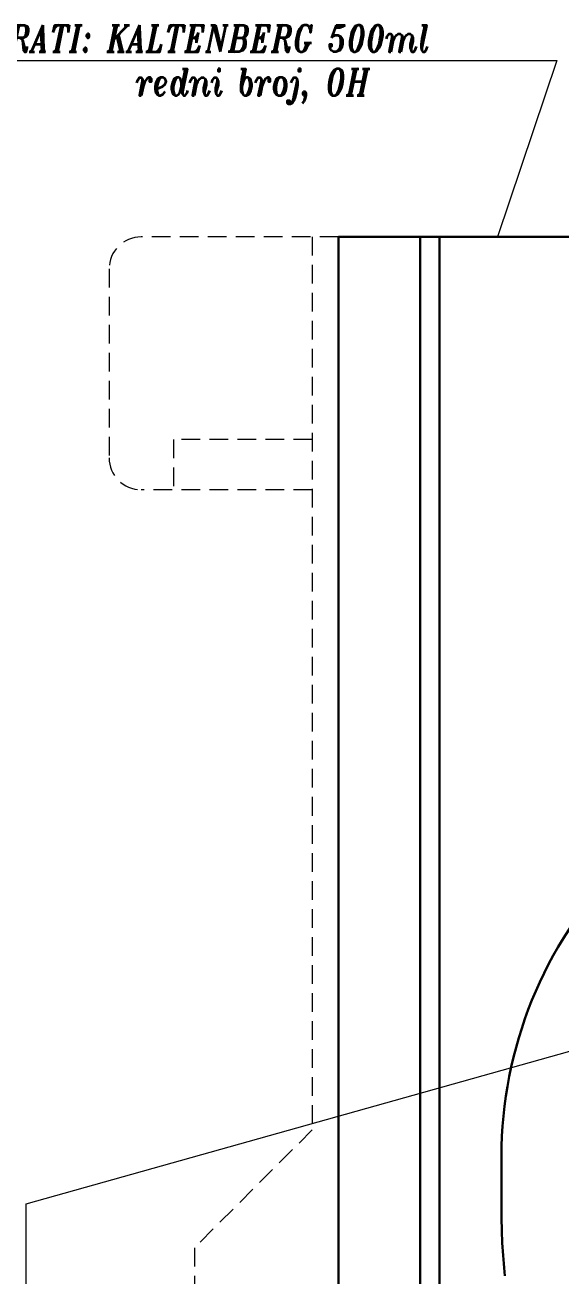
# Model space of a CAD drawing. Extents: x -235 to 974, y -300 to 522.
# Drawn here: x 221.4 to 271.6, y 182.1 to 299.3 of the extents above; entities that cross this region are included whole.
import ezdxf

# ---------------------------------------------------------------- set-up
doc = ezdxf.new("R2010")
doc.units = 0
doc.header["$LTSCALE"] = 7
doc.header["$MEASUREMENT"] = 0
doc.linetypes.add('HIDDEN', pattern=[0.375, 0.25, -0.125])
doc.layers.get('0').update_dxf_attribs({"linetype": 'CONTINUOUS', "lineweight": 15})
doc.layers.add('2', color=2, linetype='HIDDEN', lineweight=15)
doc.layers.add('3', color=3, linetype='CONTINUOUS', lineweight=30)
doc.styles.add('ITALICT', font='ITALICT.shx', dxfattribs={"width": 0.8, "height": 3})

msp = doc.modelspace()

# ---------------------------------------------------------------- linework, layer by layer
for p, q in [((210.2478, 296.0133), (271.2346, 296.0133)), ((271.2346, 296.0133), (265.6926, 279.4683)), ((221.4719, 188.8483), (282.608, 206.007)), ((221.4719, 137.8113), (221.4719, 188.8483))]:
    msp.add_line(p, q)
at = {"layer": '2'}
for p, q in [((250.7561, 279.4683), (232.2561, 279.4683)), ((248.3061, 279.4683), (248.3061, 195.7683)), ((229.2561, 276.4683), (229.2561, 258.7683)), ((248.3061, 260.4683), (235.3061, 260.4683)), ((235.3061, 260.4683), (235.3061, 255.7683)), ((248.3061, 255.7683), (232.2561, 255.7683)), ((248.3061, 195.7683), (237.2561, 184.7183)), ((237.2561, 184.7183), (237.2561, 28.8183))]:
    msp.add_line(p, q, dxfattribs=at)
for centre, start, end in [((232.2561, 276.4683), 90, 180), ((232.2561, 258.7683), 180, 270)]:
    msp.add_arc(centre, 3, start, end, dxfattribs=at)
at = {"layer": '3'}
for p, q in [((313.2561, 279.4683), (250.7561, 279.4683)), ((250.7561, 279.4683), (250.7561, 25.8183)), ((258.4362, 279.4683), (258.4362, 25.8183)), ((260.2561, 279.4683), (260.2561, 25.8183)), ((266.0561, 188.2683), (266.0561, 193.2683))]:
    msp.add_line(p, q, dxfattribs=at)
for centre, radius, start, end in [((305.0561, 193.2683), 39, 135.897348, 180), ((328.1811, 188.2683), 62.125, 180, 185.72481)]:
    msp.add_arc(centre, radius, start, end, dxfattribs=at)

# ---------------------------------------------------------------- texts
at = {"style": 'ITALICT', "width": 0.8}
for s, p in [('GRAVIRATI: KALTENBERG 500ml', (211.2852, 296.8292)), ('redni broj, OH', (231.7617, 292.7284))]:
    msp.add_text(s, height=2.5, dxfattribs=at).set_placement(p)

doc.saveas('drawing.dxf')
